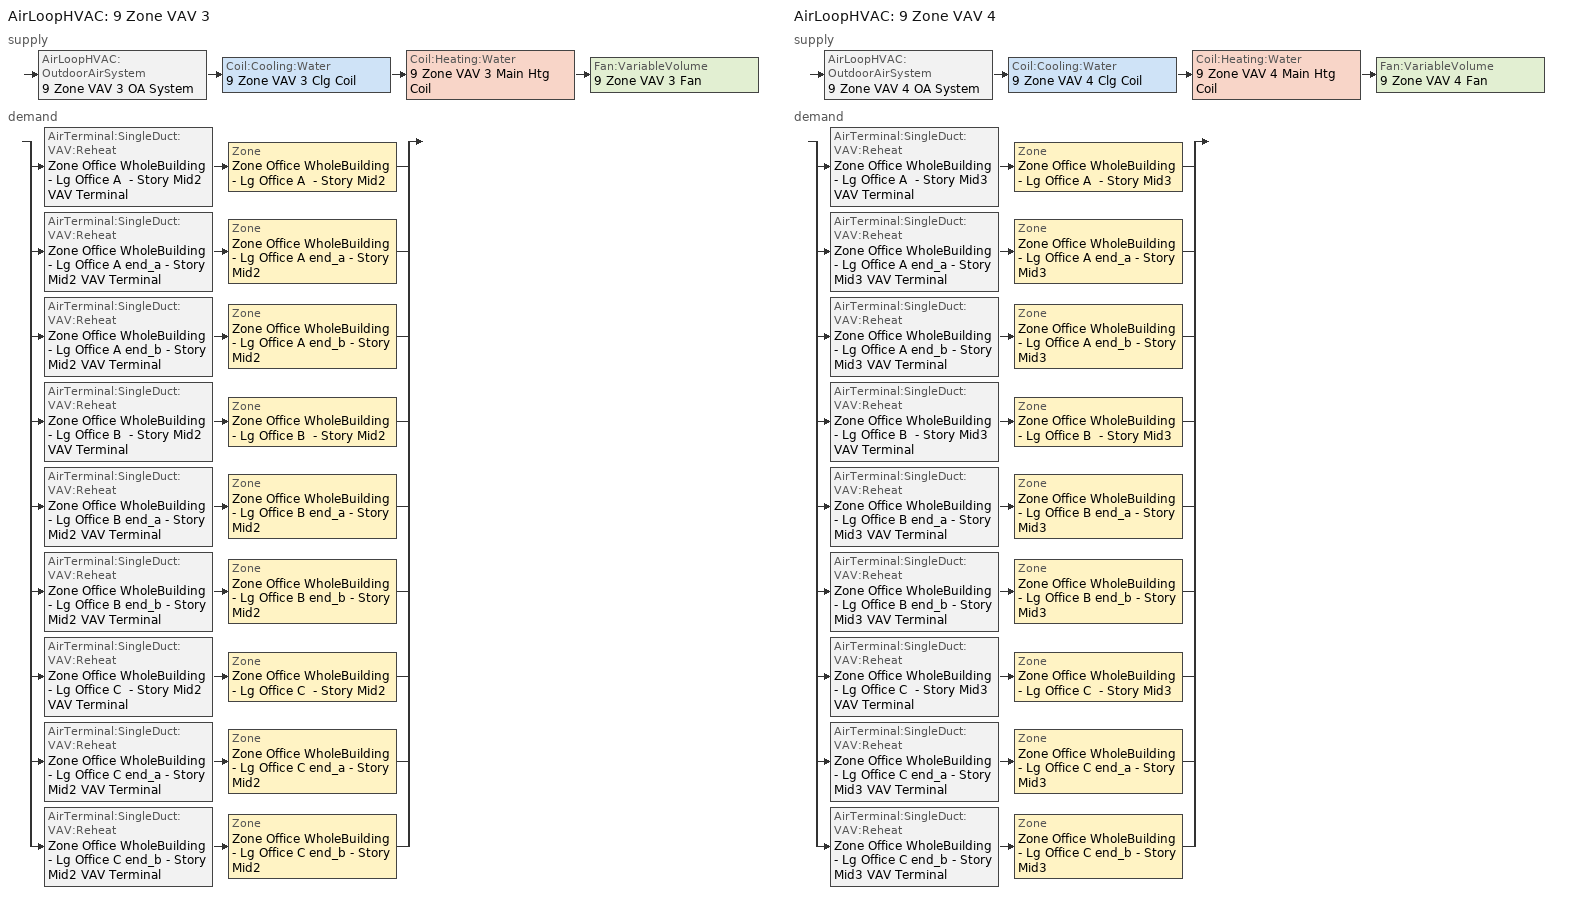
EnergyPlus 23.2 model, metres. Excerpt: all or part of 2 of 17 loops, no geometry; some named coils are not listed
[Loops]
AirLoopHVAC '9 Zone VAV 3'
 supply: AirLoopHVAC:OutdoorAirSystem '9 Zone VAV 3 OA System' > Coil:Cooling:Water '9 Zone VAV 3 Clg Coil' > Coil:Heating:Water '9 Zone VAV 3 Main Htg Coil' > Fan:VariableVolume '9 Zone VAV 3 Fan'
 demand: split
  | AirTerminal:SingleDuct:VAV:Reheat 'Zone Office WholeBuilding - Lg Office A  - Story Mid2 VAV Terminal' > Zone 'Zone Office WholeBuilding - Lg Office A  - Story Mid2'
  | AirTerminal:SingleDuct:VAV:Reheat 'Zone Office WholeBuilding - Lg Office A end_a - Story Mid2 VAV Terminal' > Zone 'Zone Office WholeBuilding - Lg Office A end_a - Story Mid2'
  | AirTerminal:SingleDuct:VAV:Reheat 'Zone Office WholeBuilding - Lg Office A end_b - Story Mid2 VAV Terminal' > Zone 'Zone Office WholeBuilding - Lg Office A end_b - Story Mid2'
  | AirTerminal:SingleDuct:VAV:Reheat 'Zone Office WholeBuilding - Lg Office B  - Story Mid2 VAV Terminal' > Zone 'Zone Office WholeBuilding - Lg Office B  - Story Mid2'
  | AirTerminal:SingleDuct:VAV:Reheat 'Zone Office WholeBuilding - Lg Office B end_a - Story Mid2 VAV Terminal' > Zone 'Zone Office WholeBuilding - Lg Office B end_a - Story Mid2'
  | AirTerminal:SingleDuct:VAV:Reheat 'Zone Office WholeBuilding - Lg Office B end_b - Story Mid2 VAV Terminal' > Zone 'Zone Office WholeBuilding - Lg Office B end_b - Story Mid2'
  | AirTerminal:SingleDuct:VAV:Reheat 'Zone Office WholeBuilding - Lg Office C  - Story Mid2 VAV Terminal' > Zone 'Zone Office WholeBuilding - Lg Office C  - Story Mid2'
  | AirTerminal:SingleDuct:VAV:Reheat 'Zone Office WholeBuilding - Lg Office C end_a - Story Mid2 VAV Terminal' > Zone 'Zone Office WholeBuilding - Lg Office C end_a - Story Mid2'
  | AirTerminal:SingleDuct:VAV:Reheat 'Zone Office WholeBuilding - Lg Office C end_b - Story Mid2 VAV Terminal' > Zone 'Zone Office WholeBuilding - Lg Office C end_b - Story Mid2'
AirLoopHVAC '9 Zone VAV 4'
 supply: AirLoopHVAC:OutdoorAirSystem '9 Zone VAV 4 OA System' > Coil:Cooling:Water '9 Zone VAV 4 Clg Coil' > Coil:Heating:Water '9 Zone VAV 4 Main Htg Coil' > Fan:VariableVolume '9 Zone VAV 4 Fan'
 demand: split
  | AirTerminal:SingleDuct:VAV:Reheat 'Zone Office WholeBuilding - Lg Office A  - Story Mid3 VAV Terminal' > Zone 'Zone Office WholeBuilding - Lg Office A  - Story Mid3'
  | AirTerminal:SingleDuct:VAV:Reheat 'Zone Office WholeBuilding - Lg Office A end_a - Story Mid3 VAV Terminal' > Zone 'Zone Office WholeBuilding - Lg Office A end_a - Story Mid3'
  | AirTerminal:SingleDuct:VAV:Reheat 'Zone Office WholeBuilding - Lg Office A end_b - Story Mid3 VAV Terminal' > Zone 'Zone Office WholeBuilding - Lg Office A end_b - Story Mid3'
  | AirTerminal:SingleDuct:VAV:Reheat 'Zone Office WholeBuilding - Lg Office B  - Story Mid3 VAV Terminal' > Zone 'Zone Office WholeBuilding - Lg Office B  - Story Mid3'
  | AirTerminal:SingleDuct:VAV:Reheat 'Zone Office WholeBuilding - Lg Office B end_a - Story Mid3 VAV Terminal' > Zone 'Zone Office WholeBuilding - Lg Office B end_a - Story Mid3'
  | AirTerminal:SingleDuct:VAV:Reheat 'Zone Office WholeBuilding - Lg Office B end_b - Story Mid3 VAV Terminal' > Zone 'Zone Office WholeBuilding - Lg Office B end_b - Story Mid3'
  | AirTerminal:SingleDuct:VAV:Reheat 'Zone Office WholeBuilding - Lg Office C  - Story Mid3 VAV Terminal' > Zone 'Zone Office WholeBuilding - Lg Office C  - Story Mid3'
  | AirTerminal:SingleDuct:VAV:Reheat 'Zone Office WholeBuilding - Lg Office C end_a - Story Mid3 VAV Terminal' > Zone 'Zone Office WholeBuilding - Lg Office C end_a - Story Mid3'
  | AirTerminal:SingleDuct:VAV:Reheat 'Zone Office WholeBuilding - Lg Office C end_b - Story Mid3 VAV Terminal' > Zone 'Zone Office WholeBuilding - Lg Office C end_b - Story Mid3'
[ZoneControl:Thermostat] Temperature Difference Between Cutout And Setpoint {deltaC}=0
Name | Zone or ZoneList | Control Type Schedule | Control 1
Zone Office WholeBuilding - Lg Office A  - Story Mid2 Thermostat | Zone Office WholeBuilding - Lg Office A  - Story Mid2 | Zone Office WholeBuilding - Lg Office A  - Story Mid2 Thermostat Schedule | Office WholeBuilding - Lg Office - ComStock DOE Ref Pre-1980 Thermostat 4
Zone Office WholeBuilding - Lg Office A  - Story Mid3 Thermostat | Zone Office WholeBuilding - Lg Office A  - Story Mid3 | Zone Office WholeBuilding - Lg Office A  - Story Mid3 Thermostat Schedule | Office WholeBuilding - Lg Office - ComStock DOE Ref Pre-1980 Thermostat 5
Zone Office WholeBuilding - Lg Office A end_a - Story Mid2 Thermostat | Zone Office WholeBuilding - Lg Office A end_a - Story Mid2 | Zone Office WholeBuilding - Lg Office A end_a - Story Mid2 Thermostat Schedule | Office WholeBuilding - Lg Office - ComStock DOE Ref Pre-1980 Thermostat 17
Zone Office WholeBuilding - Lg Office A end_a - Story Mid3 Thermostat | Zone Office WholeBuilding - Lg Office A end_a - Story Mid3 | Zone Office WholeBuilding - Lg Office A end_a - Story Mid3 Thermostat Schedule | Office WholeBuilding - Lg Office - ComStock DOE Ref Pre-1980 Thermostat 18
Zone Office WholeBuilding - Lg Office A end_b - Story Mid2 Thermostat | Zone Office WholeBuilding - Lg Office A end_b - Story Mid2 | Zone Office WholeBuilding - Lg Office A end_b - Story Mid2 Thermostat Schedule | Office WholeBuilding - Lg Office - ComStock DOE Ref Pre-1980 Thermostat 29
Zone Office WholeBuilding - Lg Office A end_b - Story Mid3 Thermostat | Zone Office WholeBuilding - Lg Office A end_b - Story Mid3 | Zone Office WholeBuilding - Lg Office A end_b - Story Mid3 Thermostat Schedule | Office WholeBuilding - Lg Office - ComStock DOE Ref Pre-1980 Thermostat 30
Zone Office WholeBuilding - Lg Office B  - Story Mid2 Thermostat | Zone Office WholeBuilding - Lg Office B  - Story Mid2 | Zone Office WholeBuilding - Lg Office B  - Story Mid2 Thermostat Schedule | Office WholeBuilding - Lg Office - ComStock DOE Ref Pre-1980 Thermostat 42
Zone Office WholeBuilding - Lg Office B  - Story Mid3 Thermostat | Zone Office WholeBuilding - Lg Office B  - Story Mid3 | Zone Office WholeBuilding - Lg Office B  - Story Mid3 Thermostat Schedule | Office WholeBuilding - Lg Office - ComStock DOE Ref Pre-1980 Thermostat 43
Zone Office WholeBuilding - Lg Office B end_a - Story Mid2 Thermostat | Zone Office WholeBuilding - Lg Office B end_a - Story Mid2 | Zone Office WholeBuilding - Lg Office B end_a - Story Mid2 Thermostat Schedule | Office WholeBuilding - Lg Office - ComStock DOE Ref Pre-1980 Thermostat 55
Zone Office WholeBuilding - Lg Office B end_a - Story Mid3 Thermostat | Zone Office WholeBuilding - Lg Office B end_a - Story Mid3 | Zone Office WholeBuilding - Lg Office B end_a - Story Mid3 Thermostat Schedule | Office WholeBuilding - Lg Office - ComStock DOE Ref Pre-1980 Thermostat 56
Zone Office WholeBuilding - Lg Office B end_b - Story Mid2 Thermostat | Zone Office WholeBuilding - Lg Office B end_b - Story Mid2 | Zone Office WholeBuilding - Lg Office B end_b - Story Mid2 Thermostat Schedule | Office WholeBuilding - Lg Office - ComStock DOE Ref Pre-1980 Thermostat 67
Zone Office WholeBuilding - Lg Office B end_b - Story Mid3 Thermostat | Zone Office WholeBuilding - Lg Office B end_b - Story Mid3 | Zone Office WholeBuilding - Lg Office B end_b - Story Mid3 Thermostat Schedule | Office WholeBuilding - Lg Office - ComStock DOE Ref Pre-1980 Thermostat 68
Zone Office WholeBuilding - Lg Office C  - Story Mid2 Thermostat | Zone Office WholeBuilding - Lg Office C  - Story Mid2 | Zone Office WholeBuilding - Lg Office C  - Story Mid2 Thermostat Schedule | Office WholeBuilding - Lg Office - ComStock DOE Ref Pre-1980 Thermostat 80
Zone Office WholeBuilding - Lg Office C  - Story Mid3 Thermostat | Zone Office WholeBuilding - Lg Office C  - Story Mid3 | Zone Office WholeBuilding - Lg Office C  - Story Mid3 Thermostat Schedule | Office WholeBuilding - Lg Office - ComStock DOE Ref Pre-1980 Thermostat 81
Zone Office WholeBuilding - Lg Office C end_a - Story Mid2 Thermostat | Zone Office WholeBuilding - Lg Office C end_a - Story Mid2 | Zone Office WholeBuilding - Lg Office C end_a - Story Mid2 Thermostat Schedule | Office WholeBuilding - Lg Office - ComStock DOE Ref Pre-1980 Thermostat 93
Zone Office WholeBuilding - Lg Office C end_a - Story Mid3 Thermostat | Zone Office WholeBuilding - Lg Office C end_a - Story Mid3 | Zone Office WholeBuilding - Lg Office C end_a - Story Mid3 Thermostat Schedule | Office WholeBuilding - Lg Office - ComStock DOE Ref Pre-1980 Thermostat 94
Zone Office WholeBuilding - Lg Office C end_b - Story Mid2 Thermostat | Zone Office WholeBuilding - Lg Office C end_b - Story Mid2 | Zone Office WholeBuilding - Lg Office C end_b - Story Mid2 Thermostat Schedule | Office WholeBuilding - Lg Office - ComStock DOE Ref Pre-1980 Thermostat 105
Zone Office WholeBuilding - Lg Office C end_b - Story Mid3 Thermostat | Zone Office WholeBuilding - Lg Office C end_b - Story Mid3 | Zone Office WholeBuilding - Lg Office C end_b - Story Mid3 Thermostat Schedule | Office WholeBuilding - Lg Office - ComStock DOE Ref Pre-1980 Thermostat 106
[ThermostatSetpoint:DualSetpoint] Heating Setpoint Temperature Schedule=Large Office HtgSetp; Cooling Setpoint Temperature Schedule=Large Office ClgSetp
Office WholeBuilding - Lg Office - ComStock DOE Ref Pre-1980 Thermostat 4; Office WholeBuilding - Lg Office - ComStock DOE Ref Pre-1980 Thermostat 5; Office WholeBuilding - Lg Office - ComStock DOE Ref Pre-1980 Thermostat 17; Office WholeBuilding - Lg Office - ComStock DOE Ref Pre-1980 Thermostat 18; Office WholeBuilding - Lg Office - ComStock DOE Ref Pre-1980 Thermostat 29; Office WholeBuilding - Lg Office - ComStock DOE Ref Pre-1980 Thermostat 30; Office WholeBuilding - Lg Office - ComStock DOE Ref Pre-1980 Thermostat 42; Office WholeBuilding - Lg Office - ComStock DOE Ref Pre-1980 Thermostat 43; Office WholeBuilding - Lg Office - ComStock DOE Ref Pre-1980 Thermostat 55; Office WholeBuilding - Lg Office - ComStock DOE Ref Pre-1980 Thermostat 56; Office WholeBuilding - Lg Office - ComStock DOE Ref Pre-1980 Thermostat 67; Office WholeBuilding - Lg Office - ComStock DOE Ref Pre-1980 Thermostat 68; Office WholeBuilding - Lg Office - ComStock DOE Ref Pre-1980 Thermostat 80; Office WholeBuilding - Lg Office - ComStock DOE Ref Pre-1980 Thermostat 81; Office WholeBuilding - Lg Office - ComStock DOE Ref Pre-1980 Thermostat 93; Office WholeBuilding - Lg Office - ComStock DOE Ref Pre-1980 Thermostat 94; Office WholeBuilding - Lg Office - ComStock DOE Ref Pre-1980 Thermostat 105; Office WholeBuilding - Lg Office - ComStock DOE Ref Pre-1980 Thermostat 106
[AirTerminal:SingleDuct:VAV:Reheat] Availability Schedule=Always On Discrete; Maximum Air Flow Rate {m3/s}=Autosize; Zone Minimum Air Flow Input Method=Constant; Constant Minimum Air Flow Fraction=0.3; Fixed Minimum Air Flow Rate {m3/s}=0; Maximum Hot Water or Steam Flow Rate {m3/s}=Autosize; Minimum Hot Water or Steam Flow Rate {m3/s}=0; Convergence Tolerance=0.001; Damper Heating Action=ReverseWithLimits; Maximum Flow per Zone Floor Area During Reheat {m3/s-m2}=Autocalculate; Maximum Flow Fraction During Reheat=0.5; Maximum Reheat Air Temperature {C}=40
Name | Reheat Coil
Zone Office WholeBuilding - Lg Office A  - Story Mid2 VAV Terminal | Zone Office WholeBuilding - Lg Office A  - Story Mid2 Reheat Coil
Zone Office WholeBuilding - Lg Office A  - Story Mid3 VAV Terminal | Zone Office WholeBuilding - Lg Office A  - Story Mid3 Reheat Coil
Zone Office WholeBuilding - Lg Office A end_a - Story Mid2 VAV Terminal | Zone Office WholeBuilding - Lg Office A end_a - Story Mid2 Reheat Coil
Zone Office WholeBuilding - Lg Office A end_a - Story Mid3 VAV Terminal | Zone Office WholeBuilding - Lg Office A end_a - Story Mid3 Reheat Coil
Zone Office WholeBuilding - Lg Office A end_b - Story Mid2 VAV Terminal | Zone Office WholeBuilding - Lg Office A end_b - Story Mid2 Reheat Coil
Zone Office WholeBuilding - Lg Office A end_b - Story Mid3 VAV Terminal | Zone Office WholeBuilding - Lg Office A end_b - Story Mid3 Reheat Coil
Zone Office WholeBuilding - Lg Office B  - Story Mid2 VAV Terminal | Zone Office WholeBuilding - Lg Office B  - Story Mid2 Reheat Coil
Zone Office WholeBuilding - Lg Office B  - Story Mid3 VAV Terminal | Zone Office WholeBuilding - Lg Office B  - Story Mid3 Reheat Coil
Zone Office WholeBuilding - Lg Office B end_a - Story Mid2 VAV Terminal | Zone Office WholeBuilding - Lg Office B end_a - Story Mid2 Reheat Coil
Zone Office WholeBuilding - Lg Office B end_a - Story Mid3 VAV Terminal | Zone Office WholeBuilding - Lg Office B end_a - Story Mid3 Reheat Coil
Zone Office WholeBuilding - Lg Office B end_b - Story Mid2 VAV Terminal | Zone Office WholeBuilding - Lg Office B end_b - Story Mid2 Reheat Coil
Zone Office WholeBuilding - Lg Office B end_b - Story Mid3 VAV Terminal | Zone Office WholeBuilding - Lg Office B end_b - Story Mid3 Reheat Coil
Zone Office WholeBuilding - Lg Office C  - Story Mid2 VAV Terminal | Zone Office WholeBuilding - Lg Office C  - Story Mid2 Reheat Coil
Zone Office WholeBuilding - Lg Office C  - Story Mid3 VAV Terminal | Zone Office WholeBuilding - Lg Office C  - Story Mid3 Reheat Coil
Zone Office WholeBuilding - Lg Office C end_a - Story Mid2 VAV Terminal | Zone Office WholeBuilding - Lg Office C end_a - Story Mid2 Reheat Coil
Zone Office WholeBuilding - Lg Office C end_a - Story Mid3 VAV Terminal | Zone Office WholeBuilding - Lg Office C end_a - Story Mid3 Reheat Coil
Zone Office WholeBuilding - Lg Office C end_b - Story Mid2 VAV Terminal | Zone Office WholeBuilding - Lg Office C end_b - Story Mid2 Reheat Coil
Zone Office WholeBuilding - Lg Office C end_b - Story Mid3 VAV Terminal | Zone Office WholeBuilding - Lg Office C end_b - Story Mid3 Reheat Coil
[Coil:Heating:Water] Availability Schedule=Always On Discrete; U-Factor Times Area Value {W/K}=Autosize; Maximum Water Flow Rate {m3/s}=Autosize; Performance Input Method=UFactorTimesAreaAndDesignWaterFlowRate; Rated Capacity {W}=Autosize; Rated Inlet Water Temperature {C}=82.2222; Rated Inlet Air Temperature {C}=7.22222; Rated Outlet Water Temperature {C}=71.1111; Rated Outlet Air Temperature {C}=12.7778; Rated Ratio for Air and Water Convection=0.5
9 Zone VAV 3 Main Htg Coil; 9 Zone VAV 4 Main Htg Coil
[Zone equipment]
Zone Office WholeBuilding - Lg Office A  - Story Mid2: Zone Office WholeBuilding - Lg Office A  - Story Mid2 VAV Terminal
Zone Office WholeBuilding - Lg Office A  - Story Mid3: Zone Office WholeBuilding - Lg Office A  - Story Mid3 VAV Terminal
Zone Office WholeBuilding - Lg Office A end_a - Story Mid2: Zone Office WholeBuilding - Lg Office A end_a - Story Mid2 VAV Terminal
Zone Office WholeBuilding - Lg Office A end_a - Story Mid3: Zone Office WholeBuilding - Lg Office A end_a - Story Mid3 VAV Terminal
Zone Office WholeBuilding - Lg Office A end_b - Story Mid2: Zone Office WholeBuilding - Lg Office A end_b - Story Mid2 VAV Terminal
Zone Office WholeBuilding - Lg Office A end_b - Story Mid3: Zone Office WholeBuilding - Lg Office A end_b - Story Mid3 VAV Terminal
Zone Office WholeBuilding - Lg Office B  - Story Mid2: Zone Office WholeBuilding - Lg Office B  - Story Mid2 VAV Terminal
Zone Office WholeBuilding - Lg Office B  - Story Mid3: Zone Office WholeBuilding - Lg Office B  - Story Mid3 VAV Terminal
Zone Office WholeBuilding - Lg Office B end_a - Story Mid2: Zone Office WholeBuilding - Lg Office B end_a - Story Mid2 VAV Terminal
Zone Office WholeBuilding - Lg Office B end_a - Story Mid3: Zone Office WholeBuilding - Lg Office B end_a - Story Mid3 VAV Terminal
Zone Office WholeBuilding - Lg Office B end_b - Story Mid2: Zone Office WholeBuilding - Lg Office B end_b - Story Mid2 VAV Terminal
Zone Office WholeBuilding - Lg Office B end_b - Story Mid3: Zone Office WholeBuilding - Lg Office B end_b - Story Mid3 VAV Terminal
Zone Office WholeBuilding - Lg Office C  - Story Mid2: Zone Office WholeBuilding - Lg Office C  - Story Mid2 VAV Terminal
Zone Office WholeBuilding - Lg Office C  - Story Mid3: Zone Office WholeBuilding - Lg Office C  - Story Mid3 VAV Terminal
Zone Office WholeBuilding - Lg Office C end_a - Story Mid2: Zone Office WholeBuilding - Lg Office C end_a - Story Mid2 VAV Terminal
Zone Office WholeBuilding - Lg Office C end_a - Story Mid3: Zone Office WholeBuilding - Lg Office C end_a - Story Mid3 VAV Terminal
Zone Office WholeBuilding - Lg Office C end_b - Story Mid2: Zone Office WholeBuilding - Lg Office C end_b - Story Mid2 VAV Terminal
Zone Office WholeBuilding - Lg Office C end_b - Story Mid3: Zone Office WholeBuilding - Lg Office C end_b - Story Mid3 VAV Terminal
[Sizing:Zone] Zone Cooling Design Supply Air Temperature Input Method=SupplyAirTemperature; Zone Cooling Design Supply Air Temperature {C}=12.7778; Zone Cooling Design Supply Air Temperature Difference {deltaC}=11.11; Zone Heating Design Supply Air Temperature Input Method=SupplyAirTemperature; Zone Heating Design Supply Air Temperature {C}=40; Zone Heating Design Supply Air Temperature Difference {deltaC}=11.11; Zone Cooling Design Supply Air Humidity Ratio {kgWater/kgDryAir}=0.0085; Zone Heating Design Supply Air Humidity Ratio {kgWater/kgDryAir}=0.008; Cooling Design Air Flow Method=DesignDayWithLimit; Cooling Design Air Flow Rate {m3/s}=0; Cooling Minimum Air Flow per Zone Floor Area {m3/s-m2}=0.000762; Cooling Minimum Air Flow {m3/s}=0; Cooling Minimum Air Flow Fraction=0; Heating Design Air Flow Method=DesignDay; Heating Design Air Flow Rate {m3/s}=0; Heating Maximum Air Flow per Zone Floor Area {m3/s-m2}=0.002032; Heating Maximum Air Flow {m3/s}=0.141576; Heating Maximum Air Flow Fraction=0.3; Account for Dedicated Outdoor Air System=No; Zone Load Sizing Method=Sensible Load Only No Latent Load; Zone Latent Cooling Design Supply Air Humidity Ratio Input Method=HumidityRatioDifference; Zone Cooling Design Supply Air Humidity Ratio Difference {kgWater/kgDryAir}=0.005; Zone Latent Heating Design Supply Air Humidity Ratio Input Method=HumidityRatioDifference; Zone Humidification Design Supply Air Humidity Ratio Difference {kgWater/kgDryAir}=0.005
Name | Design Specification Outdoor Air Object
Zone Office WholeBuilding - Lg Office A  - Story Mid2 | Zone Office WholeBuilding - Lg Office A  - Story Mid2 DSOA Space List
Zone Office WholeBuilding - Lg Office A  - Story Mid3 | Zone Office WholeBuilding - Lg Office A  - Story Mid3 DSOA Space List
Zone Office WholeBuilding - Lg Office A end_a - Story Mid2 | Zone Office WholeBuilding - Lg Office A end_a - Story Mid2 DSOA Space List
Zone Office WholeBuilding - Lg Office A end_a - Story Mid3 | Zone Office WholeBuilding - Lg Office A end_a - Story Mid3 DSOA Space List
Zone Office WholeBuilding - Lg Office A end_b - Story Mid2 | Zone Office WholeBuilding - Lg Office A end_b - Story Mid2 DSOA Space List
Zone Office WholeBuilding - Lg Office A end_b - Story Mid3 | Zone Office WholeBuilding - Lg Office A end_b - Story Mid3 DSOA Space List
Zone Office WholeBuilding - Lg Office B  - Story Mid2 | Zone Office WholeBuilding - Lg Office B  - Story Mid2 DSOA Space List
Zone Office WholeBuilding - Lg Office B  - Story Mid3 | Zone Office WholeBuilding - Lg Office B  - Story Mid3 DSOA Space List
Zone Office WholeBuilding - Lg Office B end_a - Story Mid2 | Zone Office WholeBuilding - Lg Office B end_a - Story Mid2 DSOA Space List
Zone Office WholeBuilding - Lg Office B end_a - Story Mid3 | Zone Office WholeBuilding - Lg Office B end_a - Story Mid3 DSOA Space List
Zone Office WholeBuilding - Lg Office B end_b - Story Mid2 | Zone Office WholeBuilding - Lg Office B end_b - Story Mid2 DSOA Space List
Zone Office WholeBuilding - Lg Office B end_b - Story Mid3 | Zone Office WholeBuilding - Lg Office B end_b - Story Mid3 DSOA Space List
Zone Office WholeBuilding - Lg Office C  - Story Mid2 | Zone Office WholeBuilding - Lg Office C  - Story Mid2 DSOA Space List
Zone Office WholeBuilding - Lg Office C  - Story Mid3 | Zone Office WholeBuilding - Lg Office C  - Story Mid3 DSOA Space List
Zone Office WholeBuilding - Lg Office C end_a - Story Mid2 | Zone Office WholeBuilding - Lg Office C end_a - Story Mid2 DSOA Space List
Zone Office WholeBuilding - Lg Office C end_a - Story Mid3 | Zone Office WholeBuilding - Lg Office C end_a - Story Mid3 DSOA Space List
Zone Office WholeBuilding - Lg Office C end_b - Story Mid2 | Zone Office WholeBuilding - Lg Office C end_b - Story Mid2 DSOA Space List
Zone Office WholeBuilding - Lg Office C end_b - Story Mid3 | Zone Office WholeBuilding - Lg Office C end_b - Story Mid3 DSOA Space List
[Controller:MechanicalVentilation] Demand Controlled Ventilation=No; System Outdoor Air Method=ZoneSum; Design Specification Outdoor Air Object Name 1=Office WholeBuilding - Lg Office Ventilation; Design Specification Outdoor Air Object Name 2=Office WholeBuilding - Lg Office Ventilation; Design Specification Outdoor Air Object Name 3=Office WholeBuilding - Lg Office Ventilation; Design Specification Outdoor Air Object Name 4=Office WholeBuilding - Lg Office Ventilation; Design Specification Outdoor Air Object Name 5=Office WholeBuilding - Lg Office Ventilation; Design Specification Outdoor Air Object Name 6=Office WholeBuilding - Lg Office Ventilation; Design Specification Outdoor Air Object Name 7=Office WholeBuilding - Lg Office Ventilation; Design Specification Outdoor Air Object Name 8=Office WholeBuilding - Lg Office Ventilation; Design Specification Outdoor Air Object Name 9=Office WholeBuilding - Lg Office Ventilation
Name | Availability Schedule | Zone or ZoneList Name 1 | Zone or ZoneList Name 2 | Zone or ZoneList Name 3 | Zone or ZoneList Name 4 | Zone or ZoneList Name 5 | Zone or ZoneList Name 6 | Zone or ZoneList Name 7 | Zone or ZoneList Name 8 | Zone or ZoneList Name 9
9 Zone VAV 3 Vent Controller | 9 Zone VAV 3_night_ventcycle_schedule | Zone Office WholeBuilding - Lg Office A  - Story Mid2 | Zone Office WholeBuilding - Lg Office A end_a - Story Mid2 | Zone Office WholeBuilding - Lg Office A end_b - Story Mid2 | Zone Office WholeBuilding - Lg Office B  - Story Mid2 | Zone Office WholeBuilding - Lg Office B end_a - Story Mid2 | Zone Office WholeBuilding - Lg Office B end_b - Story Mid2 | Zone Office WholeBuilding - Lg Office C  - Story Mid2 | Zone Office WholeBuilding - Lg Office C end_a - Story Mid2 | Zone Office WholeBuilding - Lg Office C end_b - Story Mid2
9 Zone VAV 4 Vent Controller | 9 Zone VAV 4_night_ventcycle_schedule | Zone Office WholeBuilding - Lg Office A  - Story Mid3 | Zone Office WholeBuilding - Lg Office A end_a - Story Mid3 | Zone Office WholeBuilding - Lg Office A end_b - Story Mid3 | Zone Office WholeBuilding - Lg Office B  - Story Mid3 | Zone Office WholeBuilding - Lg Office B end_a - Story Mid3 | Zone Office WholeBuilding - Lg Office B end_b - Story Mid3 | Zone Office WholeBuilding - Lg Office C  - Story Mid3 | Zone Office WholeBuilding - Lg Office C end_a - Story Mid3 | Zone Office WholeBuilding - Lg Office C end_b - Story Mid3
[DesignSpecification:OutdoorAir]
Office WholeBuilding - Lg Office Ventilation: Outdoor Air Method=Sum; Outdoor Air Flow per Person {m3/s-person}=0.00943895; Outdoor Air Flow per Zone Floor Area {m3/s-m2}=0; Outdoor Air Flow per Zone {m3/s}=0; Outdoor Air Flow Air Changes per Hour {1/hr}=0
[DesignSpecification:OutdoorAir:SpaceList] Space Design Specification Outdoor Air Object Name 1=Office WholeBuilding - Lg Office Ventilation
Name | Space Name 1
Zone Office WholeBuilding - Lg Office A  - Story Mid2 DSOA Space List | Office WholeBuilding - Lg Office A  - Story Mid2
Zone Office WholeBuilding - Lg Office A  - Story Mid3 DSOA Space List | Office WholeBuilding - Lg Office A  - Story Mid3
Zone Office WholeBuilding - Lg Office A end_a - Story Mid2 DSOA Space List | Office WholeBuilding - Lg Office A end_a - Story Mid2
Zone Office WholeBuilding - Lg Office A end_a - Story Mid3 DSOA Space List | Office WholeBuilding - Lg Office A end_a - Story Mid3
Zone Office WholeBuilding - Lg Office A end_b - Story Mid2 DSOA Space List | Office WholeBuilding - Lg Office A end_b - Story Mid2
Zone Office WholeBuilding - Lg Office A end_b - Story Mid3 DSOA Space List | Office WholeBuilding - Lg Office A end_b - Story Mid3
Zone Office WholeBuilding - Lg Office B  - Story Mid2 DSOA Space List | Office WholeBuilding - Lg Office B  - Story Mid2
Zone Office WholeBuilding - Lg Office B  - Story Mid3 DSOA Space List | Office WholeBuilding - Lg Office B  - Story Mid3
Zone Office WholeBuilding - Lg Office B end_a - Story Mid2 DSOA Space List | Office WholeBuilding - Lg Office B end_a - Story Mid2
Zone Office WholeBuilding - Lg Office B end_a - Story Mid3 DSOA Space List | Office WholeBuilding - Lg Office B end_a - Story Mid3
Zone Office WholeBuilding - Lg Office B end_b - Story Mid2 DSOA Space List | Office WholeBuilding - Lg Office B end_b - Story Mid2
Zone Office WholeBuilding - Lg Office B end_b - Story Mid3 DSOA Space List | Office WholeBuilding - Lg Office B end_b - Story Mid3
Zone Office WholeBuilding - Lg Office C  - Story Mid2 DSOA Space List | Office WholeBuilding - Lg Office C  - Story Mid2
Zone Office WholeBuilding - Lg Office C  - Story Mid3 DSOA Space List | Office WholeBuilding - Lg Office C  - Story Mid3
Zone Office WholeBuilding - Lg Office C end_a - Story Mid2 DSOA Space List | Office WholeBuilding - Lg Office C end_a - Story Mid2
Zone Office WholeBuilding - Lg Office C end_a - Story Mid3 DSOA Space List | Office WholeBuilding - Lg Office C end_a - Story Mid3
Zone Office WholeBuilding - Lg Office C end_b - Story Mid2 DSOA Space List | Office WholeBuilding - Lg Office C end_b - Story Mid2
Zone Office WholeBuilding - Lg Office C end_b - Story Mid3 DSOA Space List | Office WholeBuilding - Lg Office C end_b - Story Mid3
[AirLoopHVAC] Design Supply Air Flow Rate {m3/s}=AutoSize; Design Return Air Flow Fraction of Supply Air Flow=1
9 Zone VAV 3; 9 Zone VAV 4
[Sizing:System] Type of Load to Size On=Sensible; Design Outdoor Air Flow Rate {m3/s}=Autosize; Central Heating Maximum System Air Flow Ratio=0.3; Preheat Design Temperature {C}=7.22222; Preheat Design Humidity Ratio {kgWater/kgDryAir}=0.008; Precool Design Temperature {C}=12.7778; Precool Design Humidity Ratio {kgWater/kgDryAir}=0.008; Central Cooling Design Supply Air Temperature {C}=12.7778; Central Heating Design Supply Air Temperature {C}=12.7778; Type of Zone Sum to Use=Coincident; 100% Outdoor Air in Cooling=No; 100% Outdoor Air in Heating=No; Central Cooling Design Supply Air Humidity Ratio {kgWater/kgDryAir}=0.0085; Central Heating Design Supply Air Humidity Ratio {kgWater/kgDryAir}=0.008; Cooling Supply Air Flow Rate Method=DesignDay; Cooling Supply Air Flow Rate {m3/s}=0; Cooling Supply Air Flow Rate Per Floor Area {m3/s-m2}=0.00996765; Cooling Fraction of Autosized Cooling Supply Air Flow Rate=1; Cooling Supply Air Flow Rate Per Unit Cooling Capacity {m3/s-W}=3.94755e-05; Heating Supply Air Flow Rate Method=DesignDay; Heating Supply Air Flow Rate {m3/s}=0; Heating Supply Air Flow Rate Per Floor Area {m3/s-m2}=0.00996765; Heating Fraction of Autosized Heating Supply Air Flow Rate=1; Heating Fraction of Autosized Cooling Supply Air Flow Rate=1; Heating Supply Air Flow Rate Per Unit Heating Capacity {m3/s-W}=3.15882e-05; System Outdoor Air Method=ZoneSum; Zone Maximum Outdoor Air Fraction=1; Cooling Design Capacity Method=CoolingDesignCapacity; Cooling Design Capacity {W}=Autosize; Cooling Design Capacity Per Floor Area {W/m2}=234.7; Fraction of Autosized Cooling Design Capacity=1; Heating Design Capacity Method=HeatingDesignCapacity; Heating Design Capacity {W}=Autosize; Heating Design Capacity Per Floor Area {W/m2}=157; Fraction of Autosized Heating Design Capacity=1; Central Cooling Capacity Control Method=OnOff; Occupant Diversity=Autosize
9 Zone VAV 3; 9 Zone VAV 4
[Controller:WaterCoil] Control Variable=Temperature; Actuator Variable=Flow; Maximum Actuated Flow {m3/s}=Autosize; Minimum Actuated Flow {m3/s}=0
Name | Action | Controller Convergence Tolerance {deltaC}
9 Zone VAV 3 Clg Coil Controller; 9 Zone VAV 4 Clg Coil Controller | Reverse | Autosize
9 Zone VAV 3 Main Htg Coil Controller; 9 Zone VAV 4 Main Htg Coil Controller | Normal | 0.0001
[Controller:OutdoorAir] Minimum Outdoor Air Flow Rate {m3/s}=Autosize; Maximum Outdoor Air Flow Rate {m3/s}=Autosize; Economizer Control Type=NoEconomizer; Economizer Control Action Type=ModulateFlow; Economizer Maximum Limit Dry-Bulb Temperature {C}=12.7778; Economizer Maximum Limit Enthalpy {J/kg}=64000; Lockout Type=LockoutWithHeating; Minimum Limit Type=FixedMinimum; High Humidity Control=No; Control High Indoor Humidity Based on Outdoor Humidity Ratio=Yes; Heat Recovery Bypass Control Type=BypassWhenWithinEconomizerLimits; Economizer Operation Staging=InterlockedWithMechanicalCooling
Name | Minimum Outdoor Air Schedule | Mechanical Ventilation Controller
9 Zone VAV 3 OA Controller | 9 Zone VAV 3_night_ventcycle_schedule | 9 Zone VAV 3 Vent Controller
9 Zone VAV 4 OA Controller | 9 Zone VAV 4_night_ventcycle_schedule | 9 Zone VAV 4 Vent Controller
[SetpointManager:MixedAir] Control Variable=Temperature
Name | Setpoint Node or NodeList
9 Zone VAV 3 Mixed Air Node OS Default SPM | 9 Zone VAV 3 Mixed Air Node
9 Zone VAV 3 Clg Coil Outlet Air Node OS Default SPM | 9 Zone VAV 3 Clg Coil Outlet Air Node
9 Zone VAV 3 Main Htg Coil Outlet Air Node OS Default SPM | 9 Zone VAV 3 Main Htg Coil Outlet Air Node
9 Zone VAV 4 Mixed Air Node OS Default SPM | 9 Zone VAV 4 Mixed Air Node
9 Zone VAV 4 Clg Coil Outlet Air Node OS Default SPM | 9 Zone VAV 4 Clg Coil Outlet Air Node
9 Zone VAV 4 Main Htg Coil Outlet Air Node OS Default SPM | 9 Zone VAV 4 Main Htg Coil Outlet Air Node
[Coil:Cooling:Water] Availability Schedule=Always On Discrete; Design Water Flow Rate {m3/s}=Autosize; Design Air Flow Rate {m3/s}=Autosize; Design Inlet Water Temperature {C}=Autosize; Design Inlet Air Temperature {C}=Autosize; Design Outlet Air Temperature {C}=Autosize; Design Inlet Air Humidity Ratio {kgWater/kgDryAir}=Autosize; Design Outlet Air Humidity Ratio {kgWater/kgDryAir}=Autosize; Type of Analysis=SimpleAnalysis; Heat Exchanger Configuration=CrossFlow
9 Zone VAV 3 Clg Coil; 9 Zone VAV 4 Clg Coil
[Fan:VariableVolume] Fan Total Efficiency=0.6006; Pressure Rise {Pa}=1574.24; Maximum Flow Rate {m3/s}=AutoSize; Fan Power Minimum Flow Rate Input Method=Fraction; Fan Power Minimum Flow Fraction=0.25; Fan Power Minimum Air Flow Rate {m3/s}=0; Motor Efficiency=0.924; Motor In Airstream Fraction=1; Fan Power Coefficient 1=0.04076; Fan Power Coefficient 2=0.0881; Fan Power Coefficient 3=-0.0729; Fan Power Coefficient 4=0.9437; Fan Power Coefficient 5=0
Name | Availability Schedule
9 Zone VAV 3 Fan | 9 Zone VAV 3 Occ Sch
9 Zone VAV 4 Fan | 9 Zone VAV 4 Occ Sch
[SetpointManager:Scheduled] Control Variable=Temperature; Schedule=Supply Air Temp - 55.0F
Name | Setpoint Node or NodeList
9 Zone VAV 3 Supply Air Setpoint Manager | 9 Zone VAV 3 Supply Outlet Node
9 Zone VAV 4 Supply Air Setpoint Manager | 9 Zone VAV 4 Supply Outlet Node
[Schedule:Day:Interval]
Large Office HtgSetp Default: Average, 02:45, 19.4444, 19:45, 21.1111, 24:00, 19.4444
Large Office HtgSetp Sat Day: Average, 02:45, 19.4444, 24:00, 21.1111
Large Office HtgSetp SmrDsn|Sun Day: Average, 04:45, 19.4444, 24:00, 19.4444
Schedule Day 5; Schedule Day 6: No, 24:00, 21.1111
Large Office ClgSetp Default: Average, 02:45, 26.6667, 19:45, 23.8889, 24:00, 26.6667
Large Office ClgSetp Sat Day: Average, 02:45, 26.6667, 24:00, 23.8889
Large Office ClgSetp WntrDsn|Sun Day: Average, 04:45, 26.6667, 24:00, 26.6667
Schedule Day 2; Schedule Day 3: No, 24:00, 23.8889
9 Zone VAV 3 Occ Sch Default; 9 Zone VAV 4 Occ Sch Default: No, 03:30, 0, 18:15, 1, 24:00, 0
9 Zone VAV 3 Occ Sch Saturday; 9 Zone VAV 4 Occ Sch Saturday: No, 03:45, 0, 20:22, 1, 24:00, 0
9 Zone VAV 3 Occ Sch Summer Design Day; 9 Zone VAV 3 Occ Sch Winter Design Day; 9 Zone VAV 4 Occ Sch Summer Design Day; 9 Zone VAV 4 Occ Sch Winter Design Day: No, 24:00, 1
9 Zone VAV 3 Occ Sch Sunday; 9 Zone VAV 4 Occ Sch Sunday: No, 24:00, 0
autogen Supply Air Temp - 55.0F 0_day_sch; autogen Supply Air Temp - 55.0F 1_day_sch; Supply Air Temp - 55.0F Default: Average, 24:00, 12.7778
[Schedule:Week:Daily]
Large Office HtgSetp Week Rule - Jan1-Jan6: Large Office HtgSetp Default, Large Office HtgSetp Default, Large Office HtgSetp Default, Large Office HtgSetp Default, Large Office HtgSetp Default, Large Office HtgSetp Default, Large Office HtgSetp Sat Day, Large Office HtgSetp Default, Schedule Day 5, Schedule Day 6, Large Office HtgSetp Default, Large Office HtgSetp Default
Large Office HtgSetp Week Rule - Jan7-Dec31: Large Office HtgSetp SmrDsn|Sun Day, Large Office HtgSetp Default, Large Office HtgSetp Default, Large Office HtgSetp Default, Large Office HtgSetp Default, Large Office HtgSetp Default, Large Office HtgSetp Sat Day, Large Office HtgSetp Default, Schedule Day 5, Schedule Day 6, Large Office HtgSetp Default, Large Office HtgSetp Default
Large Office ClgSetp Week Rule - Jan1-Jan6: Large Office ClgSetp Default, Large Office ClgSetp Default, Large Office ClgSetp Default, Large Office ClgSetp Default, Large Office ClgSetp Default, Large Office ClgSetp Default, Large Office ClgSetp Sat Day, Large Office ClgSetp Default, Schedule Day 2, Schedule Day 3, Large Office ClgSetp Default, Large Office ClgSetp Default
Large Office ClgSetp Week Rule - Jan7-Dec31: Large Office ClgSetp WntrDsn|Sun Day, Large Office ClgSetp Default, Large Office ClgSetp Default, Large Office ClgSetp Default, Large Office ClgSetp Default, Large Office ClgSetp Default, Large Office ClgSetp Sat Day, Large Office ClgSetp Default, Schedule Day 2, Schedule Day 3, Large Office ClgSetp Default, Large Office ClgSetp Default
9 Zone VAV 3 Occ Sch Week Rule - Jan1-Jan6: 9 Zone VAV 3 Occ Sch Default, 9 Zone VAV 3 Occ Sch Default, 9 Zone VAV 3 Occ Sch Default, 9 Zone VAV 3 Occ Sch Default, 9 Zone VAV 3 Occ Sch Default, 9 Zone VAV 3 Occ Sch Default, 9 Zone VAV 3 Occ Sch Saturday, 9 Zone VAV 3 Occ Sch Default, 9 Zone VAV 3 Occ Sch Summer Design Day, 9 Zone VAV 3 Occ Sch Winter Design Day, 9 Zone VAV 3 Occ Sch Default, 9 Zone VAV 3 Occ Sch Default
9 Zone VAV 3 Occ Sch Week Rule - Jan7-Dec31: 9 Zone VAV 3 Occ Sch Sunday, 9 Zone VAV 3 Occ Sch Default, 9 Zone VAV 3 Occ Sch Default, 9 Zone VAV 3 Occ Sch Default, 9 Zone VAV 3 Occ Sch Default, 9 Zone VAV 3 Occ Sch Default, 9 Zone VAV 3 Occ Sch Saturday, 9 Zone VAV 3 Occ Sch Default, 9 Zone VAV 3 Occ Sch Summer Design Day, 9 Zone VAV 3 Occ Sch Winter Design Day, 9 Zone VAV 3 Occ Sch Default, 9 Zone VAV 3 Occ Sch Default
9 Zone VAV 4 Occ Sch Week Rule - Jan1-Jan6: 9 Zone VAV 4 Occ Sch Default, 9 Zone VAV 4 Occ Sch Default, 9 Zone VAV 4 Occ Sch Default, 9 Zone VAV 4 Occ Sch Default, 9 Zone VAV 4 Occ Sch Default, 9 Zone VAV 4 Occ Sch Default, 9 Zone VAV 4 Occ Sch Saturday, 9 Zone VAV 4 Occ Sch Default, 9 Zone VAV 4 Occ Sch Summer Design Day, 9 Zone VAV 4 Occ Sch Winter Design Day, 9 Zone VAV 4 Occ Sch Default, 9 Zone VAV 4 Occ Sch Default
9 Zone VAV 4 Occ Sch Week Rule - Jan7-Dec31: 9 Zone VAV 4 Occ Sch Sunday, 9 Zone VAV 4 Occ Sch Default, 9 Zone VAV 4 Occ Sch Default, 9 Zone VAV 4 Occ Sch Default, 9 Zone VAV 4 Occ Sch Default, 9 Zone VAV 4 Occ Sch Default, 9 Zone VAV 4 Occ Sch Saturday, 9 Zone VAV 4 Occ Sch Default, 9 Zone VAV 4 Occ Sch Summer Design Day, 9 Zone VAV 4 Occ Sch Winter Design Day, 9 Zone VAV 4 Occ Sch Default, 9 Zone VAV 4 Occ Sch Default
Supply Air Temp - 55.0F Week Rule - Jan1-Jan6: Supply Air Temp - 55.0F Default, Supply Air Temp - 55.0F Default, Supply Air Temp - 55.0F Default, Supply Air Temp - 55.0F Default, Supply Air Temp - 55.0F Default, Supply Air Temp - 55.0F Default, autogen Supply Air Temp - 55.0F 0_day_sch, Supply Air Temp - 55.0F Default, Supply Air Temp - 55.0F Default, Supply Air Temp - 55.0F Default, Supply Air Temp - 55.0F Default, Supply Air Temp - 55.0F Default
Supply Air Temp - 55.0F Week Rule - Jan7-Dec31: autogen Supply Air Temp - 55.0F 1_day_sch, Supply Air Temp - 55.0F Default, Supply Air Temp - 55.0F Default, Supply Air Temp - 55.0F Default, Supply Air Temp - 55.0F Default, Supply Air Temp - 55.0F Default, autogen Supply Air Temp - 55.0F 0_day_sch, Supply Air Temp - 55.0F Default, Supply Air Temp - 55.0F Default, Supply Air Temp - 55.0F Default, Supply Air Temp - 55.0F Default, Supply Air Temp - 55.0F Default
[Schedule:Year]
Large Office HtgSetp: Large Office HtgSetp Week Rule - Jan1-Jan6, 1, 1, 1, 6, Large Office HtgSetp Week Rule - Jan7-Dec31, 1, 7, 12, 31
Large Office ClgSetp: Large Office ClgSetp Week Rule - Jan1-Jan6, 1, 1, 1, 6, Large Office ClgSetp Week Rule - Jan7-Dec31, 1, 7, 12, 31
9 Zone VAV 3 Occ Sch: 9 Zone VAV 3 Occ Sch Week Rule - Jan1-Jan6, 1, 1, 1, 6, 9 Zone VAV 3 Occ Sch Week Rule - Jan7-Dec31, 1, 7, 12, 31
9 Zone VAV 4 Occ Sch: 9 Zone VAV 4 Occ Sch Week Rule - Jan1-Jan6, 1, 1, 1, 6, 9 Zone VAV 4 Occ Sch Week Rule - Jan7-Dec31, 1, 7, 12, 31
Supply Air Temp - 55.0F: Supply Air Temp - 55.0F Week Rule - Jan1-Jan6, 1, 1, 1, 6, Supply Air Temp - 55.0F Week Rule - Jan7-Dec31, 1, 7, 12, 31
[Schedule:Compact]
Zone Office WholeBuilding - Lg Office A  - Story Mid2 Thermostat Schedule; Zone Office WholeBuilding - Lg Office A  - Story Mid3 Thermostat Schedule; Zone Office WholeBuilding - Lg Office A end_a - Story Mid2 Thermostat Schedule; Zone Office WholeBuilding - Lg Office A end_a - Story Mid3 Thermostat Schedule; Zone Office WholeBuilding - Lg Office A end_b - Story Mid2 Thermostat Schedule; Zone Office WholeBuilding - Lg Office A end_b - Story Mid3 Thermostat Schedule; Zone Office WholeBuilding - Lg Office B  - Story Mid2 Thermostat Schedule; Zone Office WholeBuilding - Lg Office B  - Story Mid3 Thermostat Schedule; Zone Office WholeBuilding - Lg Office B end_a - Story Mid2 Thermostat Schedule; Zone Office WholeBuilding - Lg Office B end_a - Story Mid3 Thermostat Schedule; Zone Office WholeBuilding - Lg Office B end_b - Story Mid2 Thermostat Schedule; Zone Office WholeBuilding - Lg Office B end_b - Story Mid3 Thermostat Schedule; Zone Office WholeBuilding - Lg Office C  - Story Mid2 Thermostat Schedule; Zone Office WholeBuilding - Lg Office C  - Story Mid3 Thermostat Schedule; Zone Office WholeBuilding - Lg Office C end_a - Story Mid2 Thermostat Schedule; Zone Office WholeBuilding - Lg Office C end_a - Story Mid3 Thermostat Schedule; Zone Office WholeBuilding - Lg Office C end_b - Story Mid2 Thermostat Schedule; Zone Office WholeBuilding - Lg Office C end_b - Story Mid3 Thermostat Schedule: Through: 12/31, For: AllDays, Until: 24:00, 4
[Schedule:Constant] Hourly Value=1
Always On Discrete; 9 Zone VAV 3_night_ventcycle_schedule; 9 Zone VAV 4_night_ventcycle_schedule
